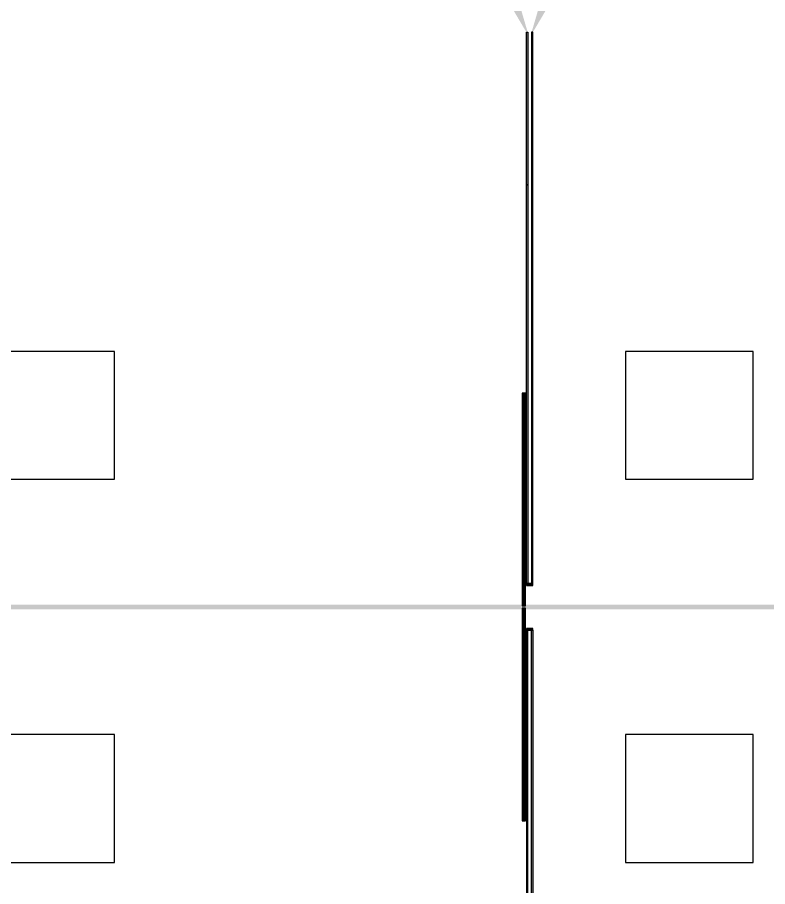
# Model space of a CAD drawing. Extents: x -200 to 7200, y -200 to 2100.
# Drawn here: x 3724 to 4311, y 731 to 1412 of the extents above; entities that cross this region are included whole.
import ezdxf

# ---------------------------------------------------------------- set-up
doc = ezdxf.new("R2010")
doc.units = 0
for name, color, linetype in [('GAP', 1, 'continuous'), ('PIN', 2, 'continuous'), ('VIA', 3, 'continuous')]:
    doc.layers.add(name, color=color, linetype=linetype)

# ---------------------------------------------------------------- blocks, each defined once
blk = doc.blocks.new('R1C1BGAP')
for points in [[(4121.7, 1115.97), (4121.7, 1117.47), (4119.2, 1117.47), (4119.2, 1115.97), (4121.7, 1115.97)], [(4121.7, 950.97), (4121.7, 1115.97), (4119.2, 1115.97), (4119.2, 950.97), (4121.7, 950.97)], [(4119.2, 949.03), (4119.2, 784.03), (4121.7, 784.03), (4121.7, 949.03), (4119.2, 949.03)], [(4119.2, 784.03), (4119.2, 782.53), (4121.7, 782.53), (4121.7, 784.03), (4119.2, 784.03)]]:
    blk.add_lwpolyline(points)
for points in [[(4121.7, 1115.97), (4121.7, 1117.47), (4119.2, 1115.97), (4119.2, 1117.47)], [(4121.7, 950.97), (4121.7, 1115.97), (4119.2, 950.97), (4119.2, 1115.97)], [(4407.58, 951.75), (3201.75, 951.75), (4407.58, 948.25), (3201.75, 948.25)], [(4119.2, 949.03), (4119.2, 784.03), (4121.7, 949.03), (4121.7, 784.03)], [(4119.2, 784.03), (4119.2, 782.53), (4121.7, 784.03), (4121.7, 782.53)]]:
    blk.add_solid(points)
blk = doc.blocks.new('R1C1BPIN')
for points in [[(4121.05, 950.97), (4121.05, 1115.97), (4119.85, 1115.97), (4119.85, 950.97), (4121.05, 950.97)], [(4119.85, 949.03), (4119.85, 784.03), (4121.05, 784.03), (4121.05, 949.03), (4119.85, 949.03)]]:
    blk.add_lwpolyline(points)
for points in [[(4121.05, 950.97), (4121.05, 1115.97), (4119.85, 950.97), (4119.85, 1115.97)], [(4407.58, 950.35), (3201.75, 950.35), (4407.58, 951.25), (3201.75, 951.25)], [(4407.58, 949.65), (3201.75, 949.65), (4407.58, 948.75), (3201.75, 948.75)], [(4119.85, 949.03), (4119.85, 784.03), (4121.05, 949.03), (4121.05, 784.03)]]:
    blk.add_solid(points)
blk = doc.blocks.new('R1C1BVIA')
for points in [[(3700, 1150), (3700, 1050), (3800, 1050), (3800, 1150), (3700, 1150)], [(4200, 1150), (4200, 1050), (4300, 1050), (4300, 1150), (4200, 1150)], [(3700, 850), (3700, 750), (3800, 750), (3800, 850), (3700, 850)], [(4200, 850), (4200, 750), (4300, 750), (4300, 850), (4200, 850)]]:
    blk.add_lwpolyline(points)
blk = doc.blocks.new('R1C1B')
for points in [[(4123.5, 1400), (4123.5, 1280.5), (4122.5, 1280.5), (4122.5, 1400), (4123.5, 1400)], [(4126.5, 1400), (4126.5, 1280.5), (4127.5, 1280.5), (4127.5, 1400), (4126.5, 1400)], [(4123.5, 1280.5), (4123.5, 968.25), (4122.5, 968.25), (4122.5, 1280.5), (4123.5, 1280.5)], [(4126.5, 1280.5), (4126.5, 968.25), (4127.5, 968.25), (4127.5, 1280.5), (4126.5, 1280.5)], [(4122.5, 968.25), (4122.5, 966.75), (4127.5, 966.75), (4127.5, 968.25), (4122.5, 968.25)], [(4127.5, 931.75), (4127.5, 933.25), (4122.5, 933.25), (4122.5, 931.75), (4127.5, 931.75)], [(4123.5, 619.5), (4123.5, 931.75), (4122.5, 931.75), (4122.5, 619.5), (4123.5, 619.5)], [(4126.5, 619.5), (4126.5, 931.75), (4127.5, 931.75), (4127.5, 619.5), (4126.5, 619.5)]]:
    blk.add_lwpolyline(points)
for points in [[(4050, 1650), (4123.5, 1400), (3975, 1650), (4122.5, 1400)], [(4200, 1650), (4126.5, 1400), (4275, 1650), (4127.5, 1400)], [(4123.5, 1400), (4123.5, 1280.5), (4122.5, 1400), (4122.5, 1280.5)], [(4126.5, 1400), (4126.5, 1280.5), (4127.5, 1400), (4127.5, 1280.5)], [(4123.5, 1280.5), (4123.5, 968.25), (4122.5, 1280.5), (4122.5, 968.25)], [(4126.5, 1280.5), (4126.5, 968.25), (4127.5, 1280.5), (4127.5, 968.25)], [(4122.5, 968.25), (4122.5, 966.75), (4127.5, 968.25), (4127.5, 966.75)], [(4127.5, 931.75), (4127.5, 933.25), (4122.5, 931.75), (4122.5, 933.25)], [(4123.5, 619.5), (4123.5, 931.75), (4122.5, 619.5), (4122.5, 931.75)], [(4126.5, 619.5), (4126.5, 931.75), (4127.5, 619.5), (4127.5, 931.75)]]:
    blk.add_solid(points)

msp = doc.modelspace()

# ---------------------------------------------------------------- block references
msp.add_blockref('R1C1B', (0, 0))
at = {"layer": 'gap'}
msp.add_blockref('R1C1BGAP', (0, 0), dxfattribs=at)
at = {"layer": 'pin'}
msp.add_blockref('R1C1BPIN', (0, 0), dxfattribs=at)
at = {"layer": 'via'}
msp.add_blockref('R1C1BVIA', (0, 0), dxfattribs=at)

doc.saveas('drawing.dxf')
